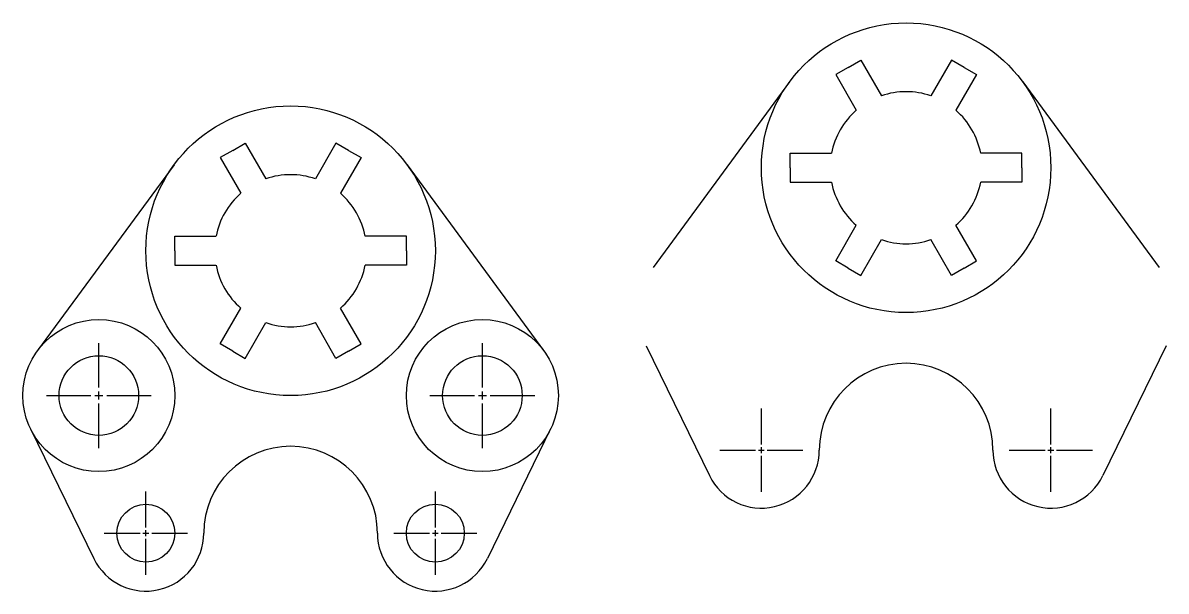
# Model space of a CAD drawing. Header units: millimetres. Extents: x 3308 to 3624, y 1449 to 1606.
import ezdxf

# ---------------------------------------------------------------- set-up
doc = ezdxf.new("R2010")
doc.units = ezdxf.units.MM
doc.linetypes.add('CENTER2', pattern=[28.575, 19.05, -3.175, 3.175, -3.175])
doc.layers.add('pomocnicze', color=7, linetype='Continuous')

# ---------------------------------------------------------------- blocks, each defined once
blk = doc.blocks.new('*U2')
for p, q in [((5.69, 4), (-5.69, 4)), ((5.69, 0), (5.69, 4)), ((5.69, 0), (5.69, -4)), ((5.69, -4), (-5.69, -4))]:
    blk.add_line(p, q)
blk = doc.blocks.new('*U3')
at = {"color": 0, "linetype": 'ByBlock', "lineweight": -2, "transparency": 16777216}
for p, rotation in [((3369.29, 1566.17), 120), ((3395.6, 1566.17), 59.99999999999999), ((3356.13, 1543.39), 180), ((3369.29, 1520.6), 239.9999999999999), ((3395.6, 1520.6), 299.9999999999999)]:
    blk.add_blockref('*U2', p, dxfattribs=dict(at, rotation=rotation))
blk.add_blockref('*U2', (3408.75, 1543.39), dxfattribs=at)
blk = doc.blocks.new('*U4')
at = {"layer": 'pomocnicze', "color": 0, "linetype": 'CENTER2', "transparency": 16777216}
for p, q in [((0, 2.2), (0, 14.5)), ((-14.5, 0), (-2.2, 0)), ((2.2, 0), (14.5, 0)), ((0, -14.5), (0, -2.2))]:
    blk.add_line(p, q, dxfattribs=at)
at = {"layer": 'pomocnicze', "color": 0, "linetype": 'Continuous', "transparency": 16777216}
for p, q in [((-1.1, 0), (1.1, 0)), ((0, -1.1), (0, 1.1))]:
    blk.add_line(p, q, dxfattribs=at)
blk = doc.blocks.new('*U5')
at = {"layer": 'pomocnicze', "color": 0, "linetype": 'CENTER2', "transparency": 16777216}
for p, q in [((0, 2.2), (0, 14.5)), ((-14.5, 0), (-2.2, 0)), ((2.2, 0), (14.5, 0)), ((0, -14.5), (0, -2.2))]:
    blk.add_line(p, q, dxfattribs=at)
at = {"layer": 'pomocnicze', "color": 0, "linetype": 'Continuous', "transparency": 16777216}
for p, q in [((-1.1, 0), (1.1, 0)), ((0, -1.1), (0, 1.1))]:
    blk.add_line(p, q, dxfattribs=at)
blk = doc.blocks.new('*U6')
at = {"layer": 'pomocnicze', "color": 0, "linetype": 'CENTER2', "transparency": 16777216}
for p, q in [((0, 1.6), (0, 11.5)), ((-11.5, 0), (-1.6, 0)), ((1.6, 0), (11.5, 0)), ((0, -11.5), (0, -1.6))]:
    blk.add_line(p, q, dxfattribs=at)
at = {"layer": 'pomocnicze', "color": 0, "linetype": 'Continuous', "transparency": 16777216}
for p, q in [((-0.8, 0), (0.8, 0)), ((0, -0.8), (0, 0.8))]:
    blk.add_line(p, q, dxfattribs=at)
blk = doc.blocks.new('*U7')
at = {"layer": 'pomocnicze', "color": 0, "linetype": 'CENTER2', "transparency": 16777216}
for p, q in [((0, 1.6), (0, 11.5)), ((-11.5, 0), (-1.6, 0)), ((1.6, 0), (11.5, 0)), ((0, -11.5), (0, -1.6))]:
    blk.add_line(p, q, dxfattribs=at)
at = {"layer": 'pomocnicze', "color": 0, "linetype": 'Continuous', "transparency": 16777216}
for p, q in [((-0.8, 0), (0.8, 0)), ((0, -0.8), (0, 0.8))]:
    blk.add_line(p, q, dxfattribs=at)
blk = doc.blocks.new('*U26')
for p, q in [((5.69, 4), (-5.69, 4)), ((5.69, 0), (5.69, 4)), ((5.69, 0), (5.69, -4)), ((5.69, -4), (-5.69, -4))]:
    blk.add_line(p, q)
blk = doc.blocks.new('*U27')
at = {"color": 0, "linetype": 'ByBlock', "lineweight": -2, "transparency": 16777216}
for p, rotation in [((3369.29, 1566.17), 120), ((3395.6, 1566.17), 59.99999999999999), ((3356.13, 1543.39), 180), ((3369.29, 1520.6), 239.9999999999999), ((3395.6, 1520.6), 299.9999999999999)]:
    blk.add_blockref('*U26', p, dxfattribs=dict(at, rotation=rotation))
blk.add_blockref('*U26', (3408.75, 1543.39), dxfattribs=at)
blk = doc.blocks.new('*U30')
at = {"layer": 'pomocnicze', "color": 0, "linetype": 'CENTER2', "transparency": 16777216}
for p, q in [((0, 1.6), (0, 11.5)), ((-11.5, 0), (-1.6, 0)), ((1.6, 0), (11.5, 0)), ((0, -11.5), (0, -1.6))]:
    blk.add_line(p, q, dxfattribs=at)
at = {"layer": 'pomocnicze', "color": 0, "linetype": 'Continuous', "transparency": 16777216}
for p, q in [((-0.8, 0), (0.8, 0)), ((0, -0.8), (0, 0.8))]:
    blk.add_line(p, q, dxfattribs=at)
blk = doc.blocks.new('*U31')
at = {"layer": 'pomocnicze', "color": 0, "linetype": 'CENTER2', "transparency": 16777216}
for p, q in [((0, 1.6), (0, 11.5)), ((-11.5, 0), (-1.6, 0)), ((1.6, 0), (11.5, 0)), ((0, -11.5), (0, -1.6))]:
    blk.add_line(p, q, dxfattribs=at)
at = {"layer": 'pomocnicze', "color": 0, "linetype": 'Continuous', "transparency": 16777216}
for p, q in [((-0.8, 0), (0.8, 0)), ((0, -0.8), (0, 0.8))]:
    blk.add_line(p, q, dxfattribs=at)
blk = doc.blocks.new('*U24')
for p, q in [((-32.22, 23.7), (-69.92, -27.56)), ((32.22, 23.7), (69.92, -27.56)), ((-71.87, -49.22), (-54.38, -85.02)), ((71.87, -49.22), (54.38, -85.02))]:
    blk.add_line(p, q)
blk.add_circle((0, 0), 40)
for centre, radius, start, end in [((0, 0), 21, 70.9806, 109.0194), ((0, 0), 21, 130.9806, 169.0194), ((0, 0), 21, 10.9806, 49.0194), ((0, 0), 21, 190.9806, 229.0194), ((0, 0), 21, 310.9806, 349.0194), ((0, 0), 21, 250.9806, 289.0194), ((0, -78), 24, 0, 180), ((-40, -78), 16, 206.0377, 0), ((40, -78), 16, 180, 333.9623)]:
    blk.add_arc(centre, radius, start, end)
at = {"color": 3}
blk.add_blockref('*U27', (-3382.44, -1543.39), dxfattribs=at)
at = {"layer": 'pomocnicze', "linetype": 'CENTER2'}
for name, p in [('*U31', (-40, -78)), ('*U30', (40, -78))]:
    blk.add_blockref(name, p, dxfattribs=at)

msp = doc.modelspace()

# ---------------------------------------------------------------- linework, layer by layer
for p, q in [((3350.22, 1567.09), (3312.52, 1515.83)), ((3414.67, 1567.09), (3452.36, 1515.83)), ((3310.57, 1494.17), (3328.07, 1458.36)), ((3454.31, 1494.17), (3436.82, 1458.36))]:
    msp.add_line(p, q)
for centre, radius in [((3382.44, 1543.39), 40), ((3329.44, 1503.39), 21), ((3435.44, 1503.39), 21), ((3329.44, 1503.39), 11), ((3435.44, 1503.39), 11), ((3342.44, 1465.39), 8), ((3422.44, 1465.39), 8)]:
    msp.add_circle(centre, radius)
for centre, radius, start, end in [((3382.44, 1543.39), 21, 70.9806, 109.0194), ((3382.44, 1543.39), 21, 130.9806, 169.0194), ((3382.44, 1543.39), 21, 10.9806, 49.0194), ((3382.44, 1543.39), 21, 190.9806, 229.0194), ((3382.44, 1543.39), 21, 310.9806, 349.0194), ((3382.44, 1543.39), 21, 250.9806, 289.0194), ((3382.44, 1465.39), 24, 0, 180), ((3342.44, 1465.39), 16, 206.0377, 0), ((3422.44, 1465.39), 16, 180, 333.9623)]:
    msp.add_arc(centre, radius, start, end)

# ---------------------------------------------------------------- block references
msp.add_blockref('*U24', (3552.55, 1566.31))
at = {"color": 3}
msp.add_blockref('*U3', (0, 0), dxfattribs=at)
at = {"layer": 'pomocnicze', "linetype": 'CENTER2'}
for name, p in [('*U4', (3329.44, 1503.39)), ('*U5', (3435.44, 1503.39)), ('*U7', (3342.44, 1465.39)), ('*U6', (3422.44, 1465.39))]:
    msp.add_blockref(name, p, dxfattribs=at)

doc.saveas('drawing.dxf')
